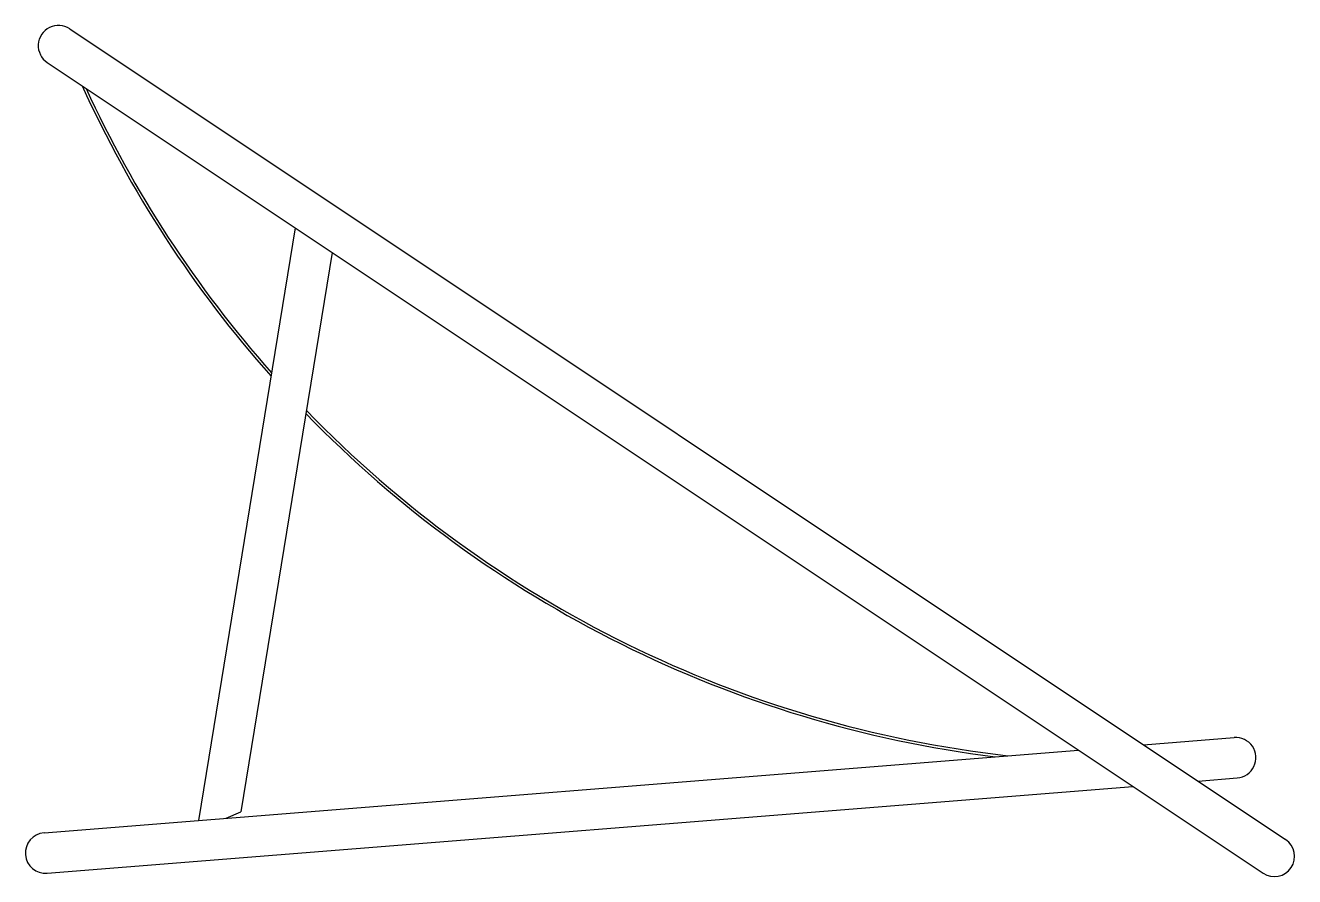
# Model space of a CAD drawing. Extents: x -2 to 123, y 0 to 84.
import ezdxf

# ---------------------------------------------------------------- set-up
doc = ezdxf.new("R2010")
doc.units = 0
doc.header["$MEASUREMENT"] = 0
doc.layers.get('0').update_dxf_attribs({"linetype": 'CONTINUOUS'})

msp = doc.modelspace()

# ---------------------------------------------------------------- linework, layer by layer
at = {"color": 0, "linetype": 'ByBlock'}
for p, q in [((2.22, 83.33), (122.22, 3.33)), ((0, 80), (120, 0)), ((24.46, 63.7), (14.92, 5.21)), ((28.11, 61.26), (19.11, 6.05)), ((108.21, 12.67), (117.13, 13.38)), ((-0.32, 3.99), (101.77, 12.15)), ((113.58, 9.09), (117.45, 9.4)), ((0, 0), (107.14, 8.57)), ((17.65, 5.42), (19.11, 6.05))]:
    msp.add_line(p, q, dxfattribs=at)
for centre, radius, start, end in [((1.11, 81.66), 2, 56.3099, 236.3099), ((107.68, 125.15), 114.53, 204.4699, 221.6291), ((107.68, 125.15), 114.28, 204.6724, 221.5271), ((107.68, 125.15), 114.53, 224.1635, 262.9091), ((107.68, 125.15), 114.28, 224.0704, 263.5326), ((117.29, 11.39), 2, 274.5739, 94.5739), ((-0.16, 1.99), 2, 94.5739, 274.5739), ((121.11, 1.66), 2, 236.3099, 56.3099)]:
    msp.add_arc(centre, radius, start, end, dxfattribs=at)

doc.saveas('drawing.dxf')
